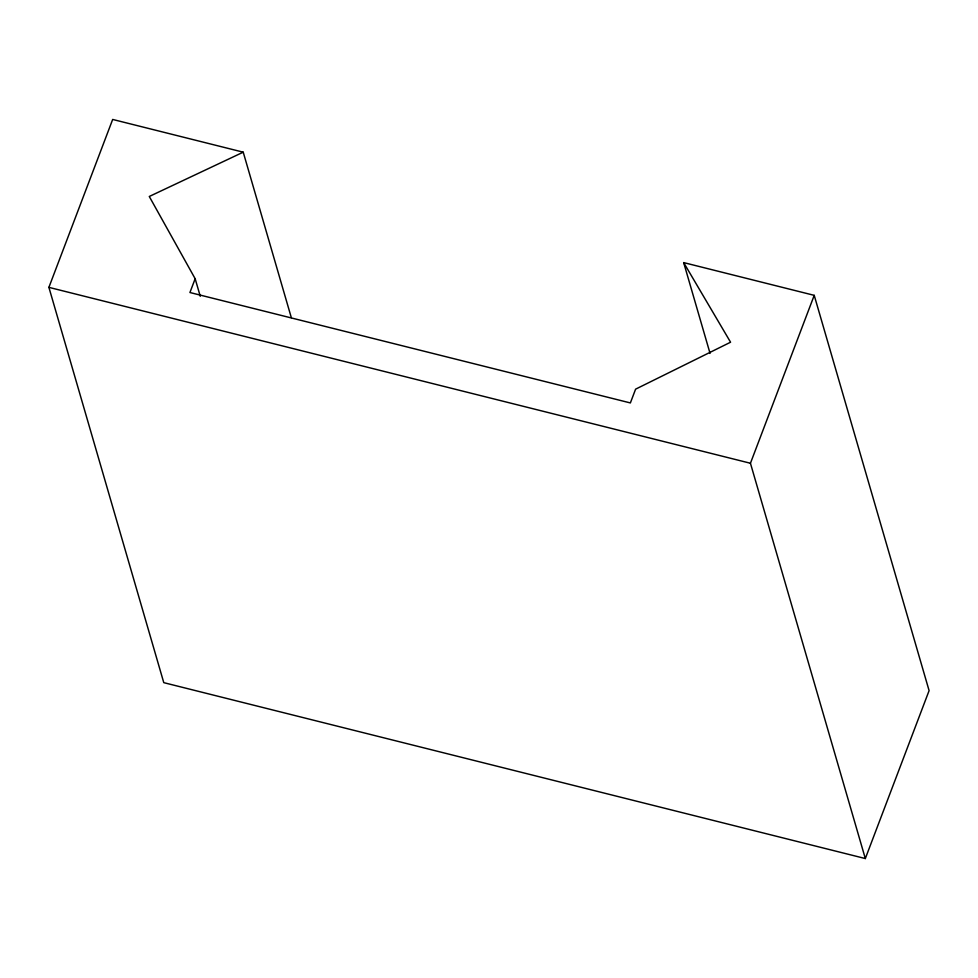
<?xml version="1.0" encoding="UTF-8"?>
<svg xmlns="http://www.w3.org/2000/svg" width="978" height="978" viewBox="0 0 978 978"><rect width="100%" height="100%" fill="white"/><g stroke="black" fill="none" stroke-linecap="round" stroke-linejoin="round"><path stroke-width="1.47" d="M710.052 353.376L683.671 262.605L814.222 295.344L929.1 690.639L865.322 858.55L163.778 682.656L48.9 287.361L112.678 119.45L243.229 152.177L291.31 317.618M243.229 152.177L149.279 196.48L195.16 278.73L189.928 292.52L630.37 402.936L635.602 389.158L730.566 342.214L683.671 262.605M865.322 858.55L750.444 463.254L814.222 295.344M48.9 287.361L750.444 463.254M195.16 278.73L200.27 296.297"/></g></svg>
